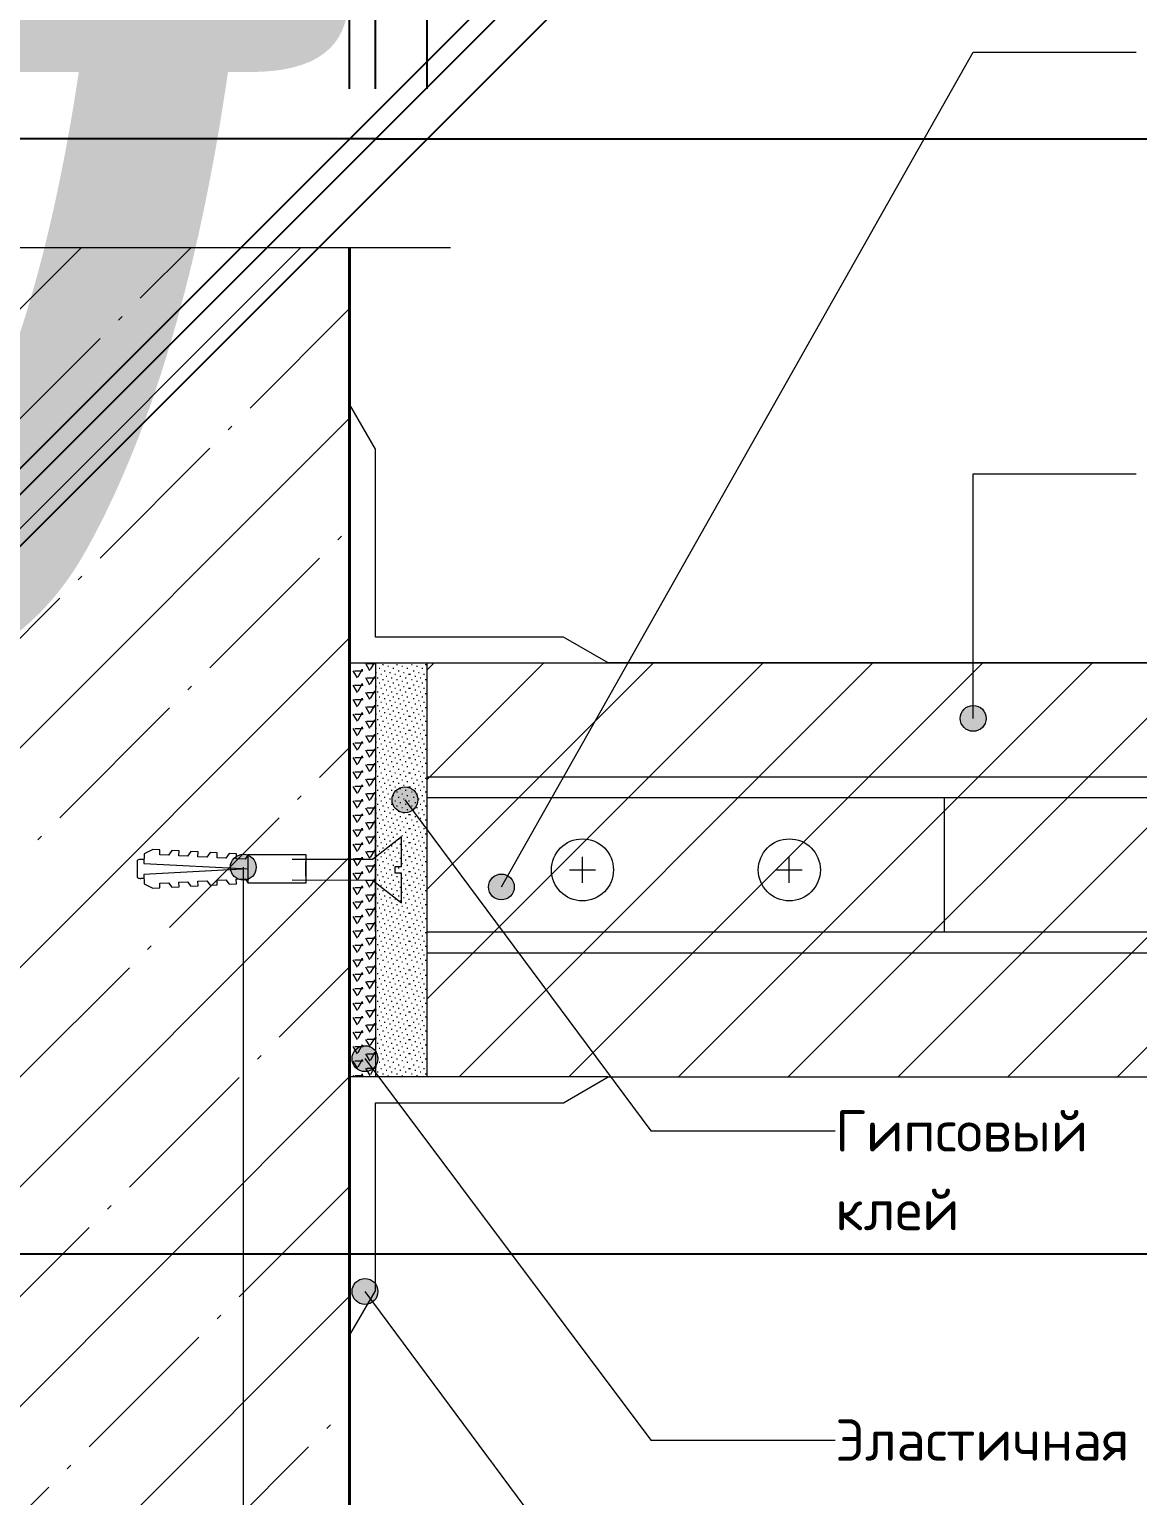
# Model space of a CAD drawing. Header units: millimetres. Extents: x -68946 to 288321, y -402657 to 324925.
# Drawn here: x 277982.4 to 278196.7, y 266052.4 to 266335.9 of the extents above; entities that cross this region are included whole.
import ezdxf

# ---------------------------------------------------------------- set-up
doc = ezdxf.new("R2010")
doc.units = ezdxf.units.MM
doc.layers.get('Defpoints').update_dxf_attribs({"color": 250})
for name, color, linetype, lineweight in [('A-____-____-DIMS', 250, 'Continuous', 9), ('A-DETL-____-OTLN', 250, 'Continuous', 5), ('A-DETL-GENF-OTLN', 250, 'Continuous', 5), ('G-____-____-TEXT', 250, 'Continuous', 9), ('G-XREF-____-OTLN', 250, 'Continuous', 9)]:
    doc.layers.add(name, color=color, linetype=linetype, lineweight=lineweight)
doc.styles.add('ISOCPEUR_5', font='isocpeur.ttf', dxfattribs={"height": 8})
doc.styles.get("Standard").update_dxf_attribs({"font": 'ГОСТ тип А.ttf'})
doc.dimstyles.new('А3', dxfattribs={"dimtxt": 333, "dimasz": 222, "dimexe": 222, "dimexo": 111, "dimgap": 111, "dimtad": 1, "dimtoh": 1, "dimdec": 0, "dimrnd": 0.0015, "dimzin": 0, "dimdsep": 46, "dimtxsty": 'Standard', "dimblk": 'OBLIQUE', "dimcen": 0, "dimclrd": 7, "dimclre": 7, "dimclrt": 7, "dimadec": 0, "dimazin": 0, "dimtfac": 1, "dimtdec": 0, "dimtofl": 0, "dimtmove": 0, "dimatfit": 3, "dimfxl": 1, "dimtolj": 1, "dimtzin": 0, "dimarcsym": 0})

# ---------------------------------------------------------------- blocks, each defined once
blk = doc.blocks.new('DET_L_Линия разрыва - М5-25041687-АР2_Узлы крепления ПГП')
at = {"layer": 'A-DETL-GENF-OTLN', "lineweight": 9}
for p, q in [((111.42, 15), (103.92, 0)), ((126.42, -15), (111.42, 15)), ((103.92, 0), (0, 0)), ((133.92, 0), (126.42, -15)), ((237.85, 0), (133.92, 0))]:
    blk.add_line(p, q, dxfattribs=at)
blk = doc.blocks.new('анкер металлический обозначение - анкер1_dwg-25062676-АР2_Узлы крепления ПГП')
at = {"layer": 'G-XREF-____-OTLN'}
for p, q in [((417559.14, 40453.36), (417559.14, 40454.06)), ((417559.31, 40454.67), (417562.66, 40454.67)), ((417562.84, 40453.36), (417562.84, 40454.06)), ((417559.59, 40422.17), (417562.41, 40422.17))]:
    blk.add_line(p, q, dxfattribs=at)
at = {"layer": 'G-XREF-____-OTLN', "flags": 128}
for points in [[(417563.76, 40433.26), (417563.76, 40422.17), (417558.21, 40422.17), (417558.21, 40433.26), (417563.76, 40433.26), (417562.87, 40433.9), (417562.96, 40435.61), (417563.88, 40435.56), (417563.96, 40436.95), (417563.06, 40437.6), (417563.15, 40439.31), (417564.08, 40439.26), (417564.15, 40440.65), (417563.26, 40441.29), (417563.35, 40443), (417564.27, 40442.95), (417564.34, 40444.34), (417563.45, 40444.99), (417563.54, 40446.7), (417564.46, 40446.65), (417564.54, 40448.04), (417563.64, 40448.68), (417563.73, 40450.39), (417564.66, 40450.34), (417564.73, 40451.73), (417563.89, 40453.38), (417562.04, 40453.48), (417560.99, 40433.26), (417559.93, 40453.48), (417558.08, 40453.38), (417557.24, 40451.73), (417557.32, 40450.34), (417558.24, 40450.39)], [(417558.24, 40450.39), (417558.33, 40448.68), (417557.44, 40448.04), (417557.51, 40446.65), (417558.43, 40446.7), (417558.52, 40444.99)], [(417558.52, 40444.99), (417557.63, 40444.34), (417557.7, 40442.95), (417558.63, 40443), (417558.72, 40441.29), (417557.82, 40440.65), (417557.9, 40439.26), (417558.82, 40439.31), (417558.91, 40437.6), (417558.02, 40436.95), (417558.09, 40435.56), (417559.01, 40435.61), (417559.1, 40433.9), (417558.21, 40433.26)], [(417558.88, 40424.75), (417558.85, 40409.28), (417554.41, 40403.67), (417560.18, 40403.67), (417560.18, 40404.89), (417561.43, 40404.89), (417561.43, 40403.67), (417567.19, 40403.67), (417562.79, 40409.28), (417562.82, 40424.75)]]:
    blk.add_lwpolyline(points, dxfattribs=at)
at = {"layer": 'G-XREF-____-OTLN'}
for centre, start, end in [((417560.29, 40454.06), 148.1411, 180), ((417561.68, 40454.06), 0, 31.8589)]:
    blk.add_arc(centre, 1.16, start, end, dxfattribs=at)
blk = doc.blocks.new('анкер металлический обозначение - Тип 1-14478026-АР2_Узлы крепления ПГП')
blk.add_blockref('анкер металлический обозначение - анкер1_dwg-25062676-АР2_Узлы крепления ПГП', (-417558.21, -40403.67))
blk = doc.blocks.new('_Oblique')
at = {"color": 0, "linetype": 'ByBlock', "lineweight": -2}
blk.add_line((-0.5, -0.5), (0.5, 0.5), dxfattribs=at)
blk = doc.blocks.new('DIMBLOCK440-АР2_Узлы крепления ПГП')
at = {"layer": 'A-____-____-DIMS', "color": 7, "lineweight": -2, "transparency": 16777216}
for p, q in [((278489.16, 266880.19), (278489.16, 267102.19)), ((278074.58, 266880.19), (278711.16, 266880.19)), ((278074.58, 266870.19), (278711.16, 266870.19)), ((278489.16, 266870.19), (278489.16, 266426.19)), ((278489.16, 266426.19), (278267.16, 266426.19))]:
    blk.add_line(p, q, dxfattribs=at)
at = {"layer": 'Defpoints', "color": 0, "transparency": 16777216}
for p in [(277963.58, 266880.19), (277963.58, 266870.19), (278489.16, 266870.19)]:
    blk.add_point(p, dxfattribs=at)
at = {"layer": 'A-____-____-DIMS', "color": 7, "lineweight": -2, "transparency": 16777216, "xscale": 222, "yscale": 222, "zscale": 222}
for p, rotation in [((278489.16, 266880.19), 270), ((278489.16, 266870.19), 90)]:
    blk.add_blockref('_Oblique', p, dxfattribs=dict(at, rotation=rotation))
at = {"layer": 'A-____-____-DIMS', "color": 7, "transparency": 16777216, "insert": (277712.16, 266259.69), "char_height": 333, "width": 0.0528, "attachment_point": 1, "rotation": 90, "line_spacing_factor": 1.022761}
blk.add_mtext('\\A1;10', dxfattribs=at)
blk = doc.blocks.new('DIMBLOCK443-АР2_Узлы крепления ПГП')
at = {"layer": 'A-____-____-DIMS', "color": 7, "lineweight": -2, "transparency": 16777216}
for p, q in [((277206.22, 266408.74), (277206.22, 266570.71)), ((277286.22, 266437.79), (277286.22, 266570.71)), ((277206.22, 266348.71), (276984.22, 266348.71)), ((277286.22, 266348.71), (278951.22, 266348.71))]:
    blk.add_line(p, q, dxfattribs=at)
at = {"layer": 'Defpoints', "color": 0, "transparency": 16777216}
for p in [(277286.22, 266348.71), (277286.22, 266326.79), (277206.22, 266297.74)]:
    blk.add_point(p, dxfattribs=at)
at = {"layer": 'A-____-____-DIMS', "color": 7, "lineweight": -2, "transparency": 16777216, "xscale": 222, "yscale": 222, "zscale": 222}
blk.add_blockref('_Oblique', (277206.22, 266348.71), dxfattribs=at)
at = {"layer": 'A-____-____-DIMS', "color": 7, "lineweight": -2, "transparency": 16777216, "xscale": 222, "yscale": 222, "zscale": 222, "rotation": 180}
blk.add_blockref('_Oblique', (277286.22, 266348.71), dxfattribs=at)
at = {"layer": 'A-____-____-DIMS', "color": 7, "transparency": 16777216, "insert": (278340.72, 266626.21), "char_height": 333, "width": 0.1409, "attachment_point": 5}
blk.add_mtext('\\A1;t=100', dxfattribs=at)
blk = doc.blocks.new('DIMBLOCK451-АР2_Узлы крепления ПГП')
at = {"layer": 'A-____-____-DIMS', "color": 7, "lineweight": -2, "transparency": 16777216}
for p, q in [((276499.13, 266099.92), (276499.13, 265877.16)), ((276499.13, 266099.16), (276277.13, 266099.16)), ((276579.13, 266099.16), (278244.13, 266099.16)), ((276579.13, 266082.79), (276579.13, 265877.16))]:
    blk.add_line(p, q, dxfattribs=at)
at = {"layer": 'Defpoints', "color": 0, "transparency": 16777216}
for p in [(276499.13, 266210.92), (276579.13, 266193.79), (276579.13, 266099.16)]:
    blk.add_point(p, dxfattribs=at)
at = {"layer": 'A-____-____-DIMS', "color": 7, "lineweight": -2, "transparency": 16777216, "xscale": 222, "yscale": 222, "zscale": 222}
blk.add_blockref('_Oblique', (276499.13, 266099.16), dxfattribs=at)
at = {"layer": 'A-____-____-DIMS', "color": 7, "lineweight": -2, "transparency": 16777216, "xscale": 222, "yscale": 222, "zscale": 222, "rotation": 180}
blk.add_blockref('_Oblique', (276579.13, 266099.16), dxfattribs=at)
at = {"layer": 'A-____-____-DIMS', "color": 7, "transparency": 16777216, "insert": (277633.63, 266376.66), "char_height": 333, "width": 0.1409, "attachment_point": 5}
blk.add_mtext('\\A1;t=100', dxfattribs=at)
blk = doc.blocks.new('DIMBLOCK453-АР2_Узлы крепления ПГП')
at = {"layer": 'A-____-____-DIMS', "color": 7, "lineweight": -2, "transparency": 16777216}
for p, q in [((277061.89, 266227.67), (277061.89, 266671.67)), ((277061.89, 266671.67), (280935.79, 266671.67)), ((276994.27, 266227.67), (276839.89, 266227.67)), ((276994.27, 266122.67), (276839.89, 266122.67)), ((277061.89, 266122.67), (277061.89, 265900.67))]:
    blk.add_line(p, q, dxfattribs=at)
at = {"layer": 'Defpoints', "color": 0, "transparency": 16777216}
for p in [(277061.89, 266227.67), (277105.27, 266227.67), (277105.27, 266122.67)]:
    blk.add_point(p, dxfattribs=at)
at = {"layer": 'A-____-____-DIMS', "color": 7, "lineweight": -2, "transparency": 16777216, "xscale": 222, "yscale": 222, "zscale": 222}
for p, rotation in [((277061.89, 266227.67), 270), ((277061.89, 266122.67), 90)]:
    blk.add_blockref('_Oblique', p, dxfattribs=dict(at, rotation=rotation))
at = {"layer": 'A-____-____-DIMS', "color": 7, "transparency": 16777216, "insert": (279054.34, 266999.12), "char_height": 333, "width": 0.4966, "attachment_point": 5}
blk.add_mtext('\\A1;Конструкция пола', dxfattribs=at)
blk = doc.blocks.new('DIMBLOCK454-АР2_Узлы крепления ПГП')
at = {"layer": 'A-____-____-DIMS', "color": 7, "lineweight": -2, "transparency": 16777216}
for p, q in [((278044.33, 266324.38), (278044.33, 266536.67)), ((278049.33, 266324.38), (278049.33, 266536.67)), ((278044.33, 266314.67), (277211.83, 266314.67)), ((278049.33, 266314.67), (278271.33, 266314.67))]:
    blk.add_line(p, q, dxfattribs=at)
at = {"layer": 'Defpoints', "color": 0, "transparency": 16777216}
for p in [(278049.33, 266314.67), (278044.33, 266213.38), (278049.33, 266213.38)]:
    blk.add_point(p, dxfattribs=at)
at = {"layer": 'A-____-____-DIMS', "color": 7, "lineweight": -2, "transparency": 16777216, "xscale": 222, "yscale": 222, "zscale": 222}
blk.add_blockref('_Oblique', (278044.33, 266314.67), dxfattribs=at)
at = {"layer": 'A-____-____-DIMS', "color": 7, "lineweight": -2, "transparency": 16777216, "xscale": 222, "yscale": 222, "zscale": 222, "rotation": 180}
blk.add_blockref('_Oblique', (278049.33, 266314.67), dxfattribs=at)
at = {"layer": 'A-____-____-DIMS', "color": 7, "transparency": 16777216, "insert": (277322.83, 266869.67), "char_height": 333, "width": 0.031, "attachment_point": 1, "line_spacing_factor": 1.022761}
blk.add_mtext('\\A1;5', dxfattribs=at)
blk = doc.blocks.new('DIMBLOCK455-АР2_Узлы крепления ПГП')
at = {"layer": 'A-____-____-DIMS', "color": 7, "lineweight": -2, "transparency": 16777216}
for p, q in [((278049.33, 266324.38), (278049.33, 266536.67)), ((278059.33, 266324.38), (278059.33, 266536.67)), ((278049.33, 266314.67), (277827.33, 266314.67)), ((278059.33, 266314.67), (279757.63, 266314.67))]:
    blk.add_line(p, q, dxfattribs=at)
at = {"layer": 'Defpoints', "color": 0, "transparency": 16777216}
for p in [(278059.33, 266314.67), (278049.33, 266213.38), (278059.33, 266213.38)]:
    blk.add_point(p, dxfattribs=at)
at = {"layer": 'A-____-____-DIMS', "color": 7, "lineweight": -2, "transparency": 16777216, "xscale": 222, "yscale": 222, "zscale": 222}
blk.add_blockref('_Oblique', (278049.33, 266314.67), dxfattribs=at)
at = {"layer": 'A-____-____-DIMS', "color": 7, "lineweight": -2, "transparency": 16777216, "xscale": 222, "yscale": 222, "zscale": 222, "rotation": 180}
blk.add_blockref('_Oblique', (278059.33, 266314.67), dxfattribs=at)
at = {"layer": 'A-____-____-DIMS', "color": 7, "transparency": 16777216, "insert": (278614.33, 266869.67), "char_height": 333, "width": 0.146, "attachment_point": 1, "line_spacing_factor": 1.022761}
blk.add_mtext('\\A1;10...15', dxfattribs=at)

msp = doc.modelspace()

# ---------------------------------------------------------------- hatches: boundary and pattern name
at = {"layer": 'A-DETL-GENF-OTLN', "lineweight": 9}
h = msp.add_hatch(dxfattribs=at)
h.set_pattern_fill('FP_40', color=90, style=0, pattern_type=2)
h.set_pattern_definition([(45, (274436.486, 263183.188), (-21.2132, 21.2132), [30, -5, 1, -5]), (45, (274436.486, 263204.388), (-21.2132, 21.2132), [])])
h.paths.add_polyline_path([(277951.273, 265999.2533), (277958.773, 266014.2533), (278044.3292, 266014.2533), (278044.3292, 266293.6875), (277959.88, 266293.6875), (277952.38, 266278.6875), (277937.38, 266308.6875), (277929.88, 266293.6875), (277844.3292, 266293.6875), (277844.3292, 266014.2533), (277928.773, 266014.2533), (277936.273, 266029.2533), (277943.773, 266014.2533)])
at = {"layer": 'A-DETL-GENF-OTLN'}
h = msp.add_hatch(dxfattribs=at)
h.set_pattern_fill('FP_36', color=130, style=0, pattern_type=2)
h.set_pattern_definition([(0, (274436.4856, 263183.1883), (2.419, 1.397), [1.613, -3.226]), (120, (274436.4856, 263183.1883), (-2.4193375, 1.39641545), [1.613, -3.226]), (60, (274436.4856, 263183.1883), (-0.0003375, 2.79341545), [0, -3.226, 1.613, 0])])
h.paths.add_polyline_path([(278049.3292, 266133.3753), (278049.3292, 266213.3753), (278044.3292, 266213.3753), (278044.3292, 266133.3753)])
at = {"layer": 'A-DETL-GENF-OTLN', "lineweight": 9}
h = msp.add_hatch(dxfattribs=at)
h.set_pattern_fill('FP_35', color=170, style=0, pattern_type=2)
h.set_pattern_definition([(0, (274455.008, 263259.632), (0, 19.05), [0.16764, -18.882]), (0, (274455.345, 263261.316), (0, 19.05), [0.16764, -18.882]), (0, (274454.67, 263260.643), (0, 19.05), [0.16764, -18.882]), (0, (274453.998, 263259.97), (0, 19.05), [0.16764, -18.882]), (0, (274455.008, 263262.327), (0, 19.05), [0.16764, -18.882]), (0, (274454.334, 263261.653), (0, 19.05), [0.16764, -18.882]), (0, (274453.66, 263260.98), (0, 19.05), [0.16764, -18.882]), (0, (274452.987, 263260.306), (0, 19.05), [0.16764, -18.882]), (0, (274452.314, 263259.632), (0, 19.05), [0.16764, -18.882]), (0, (274455.345, 263264.01), (0, 19.05), [0.16764, -18.882]), (0, (274454.67, 263263.337), (0, 19.05), [0.16764, -18.882]), (0, (274453.998, 263262.663), (0, 19.05), [0.16764, -18.882]), (0, (274453.324, 263261.99), (0, 19.05), [0.16764, -18.882]), (0, (274452.65, 263261.316), (0, 19.05), [0.16764, -18.882]), (0, (274451.977, 263260.643), (0, 19.05), [0.16764, -18.882]), (0, (274451.303, 263259.97), (0, 19.05), [0.16764, -18.882]), (0, (274455.008, 263265.021), (0, 19.05), [0.16764, -18.882]), (0, (274454.334, 263264.347), (0, 19.05), [0.16764, -18.882]), (0, (274453.66, 263263.674), (0, 19.05), [0.16764, -18.882]), (0, (274452.987, 263263), (0, 19.05), [0.16764, -18.882]), (0, (274452.314, 263262.327), (0, 19.05), [0.16764, -18.882]), (0, (274451.64, 263261.653), (0, 19.05), [0.16764, -18.882]), (0, (274450.967, 263260.98), (0, 19.05), [0.16764, -18.882]), (0, (274450.293, 263260.306), (0, 19.05), [0.16764, -18.882]), (0, (274449.62, 263259.632), (0, 19.05), [0.16764, -18.882]), (0, (274455.345, 263266.704), (0, 19.05), [0.16764, -18.882]), (0, (274454.67, 263266.031), (0, 19.05), [0.16764, -18.882]), (0, (274453.998, 263265.357), (0, 19.05), [0.16764, -18.882]), (0, (274453.324, 263264.684), (0, 19.05), [0.16764, -18.882]), (0, (274452.65, 263264.01), (0, 19.05), [0.16764, -18.882]), (0, (274451.977, 263263.337), (0, 19.05), [0.16764, -18.882]), (0, (274451.303, 263262.663), (0, 19.05), [0.16764, -18.882]), (0, (274450.63, 263261.99), (0, 19.05), [0.16764, -18.882]), (0, (274449.956, 263261.316), (0, 19.05), [0.16764, -18.882]), (0, (274449.283, 263260.643), (0, 19.05), [0.16764, -18.882]), (0, (274448.609, 263259.97), (0, 19.05), [0.16764, -18.882]), (0, (274455.008, 263267.715), (0, 19.05), [0.16764, -18.882]), (0, (274454.334, 263267.041), (0, 19.05), [0.16764, -18.882]), (0, (274453.66, 263266.368), (0, 19.05), [0.16764, -18.882]), (0, (274452.987, 263265.694), (0, 19.05), [0.16764, -18.882]), (0, (274452.314, 263265.021), (0, 19.05), [0.16764, -18.882]), (0, (274451.64, 263264.347), (0, 19.05), [0.16764, -18.882]), (0, (274450.967, 263263.674), (0, 19.05), [0.16764, -18.882]), (0, (274450.293, 263263), (0, 19.05), [0.16764, -18.882]), (0, (274449.62, 263262.327), (0, 19.05), [0.16764, -18.882]), (0, (274448.946, 263261.653), (0, 19.05), [0.16764, -18.882]), (0, (274448.273, 263260.98), (0, 19.05), [0.16764, -18.882]), (0, (274447.599, 263260.306), (0, 19.05), [0.16764, -18.882]), (0, (274446.926, 263259.632), (0, 19.05), [0.16764, -18.882]), (0, (274455.345, 263269.398), (0, 19.05), [0.16764, -18.882]), (0, (274454.67, 263268.725), (0, 19.05), [0.16764, -18.882]), (0, (274453.998, 263268.051), (0, 19.05), [0.16764, -18.882]), (0, (274453.324, 263267.378), (0, 19.05), [0.16764, -18.882]), (0, (274452.65, 263266.704), (0, 19.05), [0.16764, -18.882]), (0, (274451.977, 263266.031), (0, 19.05), [0.16764, -18.882]), (0, (274451.303, 263265.357), (0, 19.05), [0.16764, -18.882]), (0, (274450.63, 263264.684), (0, 19.05), [0.16764, -18.882]), (0, (274449.956, 263264.01), (0, 19.05), [0.16764, -18.882]), (0, (274449.283, 263263.337), (0, 19.05), [0.16764, -18.882]), (0, (274448.609, 263262.663), (0, 19.05), [0.16764, -18.882]), (0, (274447.936, 263261.99), (0, 19.05), [0.16764, -18.882]), (0, (274447.262, 263261.316), (0, 19.05), [0.16764, -18.882]), (0, (274446.589, 263260.643), (0, 19.05), [0.16764, -18.882]), (0, (274445.915, 263259.97), (0, 19.05), [0.16764, -18.882]), (0, (274455.008, 263270.41), (0, 19.05), [0.16764, -18.882]), (0, (274454.334, 263269.735), (0, 19.05), [0.16764, -18.882]), (0, (274453.66, 263269.062), (0, 19.05), [0.16764, -18.882]), (0, (274452.987, 263268.388), (0, 19.05), [0.16764, -18.882]), (0, (274452.314, 263267.715), (0, 19.05), [0.16764, -18.882]), (0, (274451.64, 263267.041), (0, 19.05), [0.16764, -18.882]), (0, (274450.967, 263266.368), (0, 19.05), [0.16764, -18.882]), (0, (274450.293, 263265.694), (0, 19.05), [0.16764, -18.882]), (0, (274449.62, 263265.021), (0, 19.05), [0.16764, -18.882]), (0, (274448.946, 263264.347), (0, 19.05), [0.16764, -18.882]), (0, (274448.273, 263263.674), (0, 19.05), [0.16764, -18.882]), (0, (274447.599, 263263), (0, 19.05), [0.16764, -18.882]), (0, (274446.926, 263262.327), (0, 19.05), [0.16764, -18.882]), (0, (274446.252, 263261.653), (0, 19.05), [0.16764, -18.882]), (0, (274445.579, 263260.98), (0, 19.05), [0.16764, -18.882]), (0, (274444.905, 263260.306), (0, 19.05), [0.16764, -18.882]), (0, (274444.23, 263259.632), (0, 19.05), [0.16764, -18.882]), (0, (274455.345, 263272.093), (0, 19.05), [0.16764, -18.882]), (0, (274454.67, 263271.42), (0, 19.05), [0.16764, -18.882]), (0, (274453.998, 263270.745), (0, 19.05), [0.16764, -18.882]), (0, (274453.324, 263270.072), (0, 19.05), [0.16764, -18.882]), (0, (274452.65, 263269.398), (0, 19.05), [0.16764, -18.882]), (0, (274451.977, 263268.725), (0, 19.05), [0.16764, -18.882]), (0, (274451.303, 263268.051), (0, 19.05), [0.16764, -18.882]), (0, (274450.63, 263267.378), (0, 19.05), [0.16764, -18.882]), (0, (274449.956, 263266.704), (0, 19.05), [0.16764, -18.882]), (0, (274449.283, 263266.031), (0, 19.05), [0.16764, -18.882]), (0, (274448.609, 263265.357), (0, 19.05), [0.16764, -18.882]), (0, (274447.936, 263264.684), (0, 19.05), [0.16764, -18.882]), (0, (274447.262, 263264.01), (0, 19.05), [0.16764, -18.882]), (0, (274446.589, 263263.337), (0, 19.05), [0.16764, -18.882]), (0, (274445.915, 263262.663), (0, 19.05), [0.16764, -18.882]), (0, (274445.242, 263261.99), (0, 19.05), [0.16764, -18.882]), (0, (274444.568, 263261.316), (0, 19.05), [0.16764, -18.882]), (0, (274443.895, 263260.643), (0, 19.05), [0.16764, -18.882]), (0, (274443.22, 263259.97), (0, 19.05), [0.16764, -18.882]), (0, (274455.008, 263273.103), (0, 19.05), [0.16764, -18.882]), (0, (274454.334, 263272.43), (0, 19.05), [0.16764, -18.882]), (0, (274453.66, 263271.756), (0, 19.05), [0.16764, -18.882]), (0, (274452.987, 263271.082), (0, 19.05), [0.16764, -18.882]), (0, (274452.314, 263270.41), (0, 19.05), [0.16764, -18.882]), (0, (274451.64, 263269.735), (0, 19.05), [0.16764, -18.882]), (0, (274450.967, 263269.062), (0, 19.05), [0.16764, -18.882]), (0, (274450.293, 263268.388), (0, 19.05), [0.16764, -18.882]), (0, (274449.62, 263267.715), (0, 19.05), [0.16764, -18.882]), (0, (274448.946, 263267.041), (0, 19.05), [0.16764, -18.882]), (0, (274448.273, 263266.368), (0, 19.05), [0.16764, -18.882]), (0, (274447.599, 263265.694), (0, 19.05), [0.16764, -18.882]), (0, (274446.926, 263265.021), (0, 19.05), [0.16764, -18.882]), (0, (274446.252, 263264.347), (0, 19.05), [0.16764, -18.882]), (0, (274445.579, 263263.674), (0, 19.05), [0.16764, -18.882]), (0, (274444.905, 263263), (0, 19.05), [0.16764, -18.882]), (0, (274444.23, 263262.327), (0, 19.05), [0.16764, -18.882]), (0, (274443.558, 263261.653), (0, 19.05), [0.16764, -18.882]), (0, (274442.884, 263260.98), (0, 19.05), [0.16764, -18.882]), (0, (274442.21, 263260.306), (0, 19.05), [0.16764, -18.882]), (0, (274441.537, 263259.632), (0, 19.05), [0.16764, -18.882]), (0, (274455.345, 263274.787), (0, 19.05), [0.16764, -18.882]), (0, (274454.67, 263274.113), (0, 19.05), [0.16764, -18.882]), (0, (274453.998, 263273.44), (0, 19.05), [0.16764, -18.882]), (0, (274453.324, 263272.766), (0, 19.05), [0.16764, -18.882]), (0, (274452.65, 263272.093), (0, 19.05), [0.16764, -18.882]), (0, (274451.977, 263271.42), (0, 19.05), [0.16764, -18.882]), (0, (274451.303, 263270.745), (0, 19.05), [0.16764, -18.882]), (0, (274450.63, 263270.072), (0, 19.05), [0.16764, -18.882]), (0, (274449.956, 263269.398), (0, 19.05), [0.16764, -18.882]), (0, (274449.283, 263268.725), (0, 19.05), [0.16764, -18.882]), (0, (274448.609, 263268.051), (0, 19.05), [0.16764, -18.882]), (0, (274447.936, 263267.378), (0, 19.05), [0.16764, -18.882]), (0, (274447.262, 263266.704), (0, 19.05), [0.16764, -18.882]), (0, (274446.589, 263266.031), (0, 19.05), [0.16764, -18.882]), (0, (274445.915, 263265.357), (0, 19.05), [0.16764, -18.882]), (0, (274445.242, 263264.684), (0, 19.05), [0.16764, -18.882]), (0, (274444.568, 263264.01), (0, 19.05), [0.16764, -18.882]), (0, (274443.895, 263263.337), (0, 19.05), [0.16764, -18.882]), (0, (274443.22, 263262.663), (0, 19.05), [0.16764, -18.882]), (0, (274442.548, 263261.99), (0, 19.05), [0.16764, -18.882]), (0, (274441.874, 263261.316), (0, 19.05), [0.16764, -18.882]), (0, (274441.2, 263260.643), (0, 19.05), [0.16764, -18.882]), (0, (274440.527, 263259.97), (0, 19.05), [0.16764, -18.882]), (0, (274455.008, 263275.797), (0, 19.05), [0.16764, -18.882]), (0, (274454.334, 263275.123), (0, 19.05), [0.16764, -18.882]), (0, (274453.66, 263274.45), (0, 19.05), [0.16764, -18.882]), (0, (274452.987, 263273.776), (0, 19.05), [0.16764, -18.882]), (0, (274452.314, 263273.103), (0, 19.05), [0.16764, -18.882]), (0, (274451.64, 263272.43), (0, 19.05), [0.16764, -18.882]), (0, (274450.967, 263271.756), (0, 19.05), [0.16764, -18.882]), (0, (274450.293, 263271.082), (0, 19.05), [0.16764, -18.882]), (0, (274449.62, 263270.41), (0, 19.05), [0.16764, -18.882]), (0, (274448.946, 263269.735), (0, 19.05), [0.16764, -18.882]), (0, (274448.273, 263269.062), (0, 19.05), [0.16764, -18.882]), (0, (274447.599, 263268.388), (0, 19.05), [0.16764, -18.882]), (0, (274446.926, 263267.715), (0, 19.05), [0.16764, -18.882]), (0, (274446.252, 263267.041), (0, 19.05), [0.16764, -18.882]), (0, (274445.579, 263266.368), (0, 19.05), [0.16764, -18.882]), (0, (274444.905, 263265.694), (0, 19.05), [0.16764, -18.882]), (0, (274444.23, 263265.021), (0, 19.05), [0.16764, -18.882]), (0, (274443.558, 263264.347), (0, 19.05), [0.16764, -18.882]), (0, (274442.884, 263263.674), (0, 19.05), [0.16764, -18.882]), (0, (274442.21, 263263), (0, 19.05), [0.16764, -18.882]), (0, (274441.537, 263262.327), (0, 19.05), [0.16764, -18.882]), (0, (274440.864, 263261.653), (0, 19.05), [0.16764, -18.882]), (0, (274440.19, 263260.98), (0, 19.05), [0.16764, -18.882]), (0, (274439.517, 263260.306), (0, 19.05), [0.16764, -18.882]), (0, (274438.843, 263259.632), (0, 19.05), [0.16764, -18.882]), (0, (274437.16, 263278.154), (0, 19.05), [0.16764, -18.882]), (0, (274436.486, 263277.481), (0, 19.05), [0.16764, -18.882]), (0, (274438.17, 263277.817), (0, 19.05), [0.16764, -18.882]), (0, (274437.496, 263277.144), (0, 19.05), [0.16764, -18.882]), (0, (274436.822, 263276.47), (0, 19.05), [0.16764, -18.882]), (0, (274439.854, 263278.154), (0, 19.05), [0.16764, -18.882]), (0, (274439.18, 263277.481), (0, 19.05), [0.16764, -18.882]), (0, (274438.507, 263276.807), (0, 19.05), [0.16764, -18.882]), (0, (274437.833, 263276.134), (0, 19.05), [0.16764, -18.882]), (0, (274437.16, 263275.46), (0, 19.05), [0.16764, -18.882]), (0, (274436.486, 263274.787), (0, 19.05), [0.16764, -18.882]), (0, (274440.864, 263277.817), (0, 19.05), [0.16764, -18.882]), (0, (274440.19, 263277.144), (0, 19.05), [0.16764, -18.882]), (0, (274439.517, 263276.47), (0, 19.05), [0.16764, -18.882]), (0, (274438.843, 263275.797), (0, 19.05), [0.16764, -18.882]), (0, (274438.17, 263275.123), (0, 19.05), [0.16764, -18.882]), (0, (274437.496, 263274.45), (0, 19.05), [0.16764, -18.882]), (0, (274436.822, 263273.776), (0, 19.05), [0.16764, -18.882]), (0, (274442.548, 263278.154), (0, 19.05), [0.16764, -18.882]), (0, (274441.874, 263277.481), (0, 19.05), [0.16764, -18.882]), (0, (274441.2, 263276.807), (0, 19.05), [0.16764, -18.882]), (0, (274440.527, 263276.134), (0, 19.05), [0.16764, -18.882]), (0, (274439.854, 263275.46), (0, 19.05), [0.16764, -18.882]), (0, (274439.18, 263274.787), (0, 19.05), [0.16764, -18.882]), (0, (274438.507, 263274.113), (0, 19.05), [0.16764, -18.882]), (0, (274437.833, 263273.44), (0, 19.05), [0.16764, -18.882]), (0, (274437.16, 263272.766), (0, 19.05), [0.16764, -18.882]), (0, (274443.558, 263277.817), (0, 19.05), [0.16764, -18.882]), (0, (274442.884, 263277.144), (0, 19.05), [0.16764, -18.882]), (0, (274442.21, 263276.47), (0, 19.05), [0.16764, -18.882]), (0, (274441.537, 263275.797), (0, 19.05), [0.16764, -18.882]), (0, (274440.864, 263275.123), (0, 19.05), [0.16764, -18.882]), (0, (274440.19, 263274.45), (0, 19.05), [0.16764, -18.882]), (0, (274439.517, 263273.776), (0, 19.05), [0.16764, -18.882]), (0, (274438.843, 263273.103), (0, 19.05), [0.16764, -18.882]), (0, (274438.17, 263272.43), (0, 19.05), [0.16764, -18.882]), (0, (274437.496, 263271.756), (0, 19.05), [0.16764, -18.882]), (0, (274436.822, 263271.082), (0, 19.05), [0.16764, -18.882]), (0, (274445.242, 263278.154), (0, 19.05), [0.16764, -18.882]), (0, (274444.568, 263277.481), (0, 19.05), [0.16764, -18.882]), (0, (274443.895, 263276.807), (0, 19.05), [0.16764, -18.882]), (0, (274443.22, 263276.134), (0, 19.05), [0.16764, -18.882]), (0, (274442.548, 263275.46), (0, 19.05), [0.16764, -18.882]), (0, (274441.874, 263274.787), (0, 19.05), [0.16764, -18.882]), (0, (274441.2, 263274.113), (0, 19.05), [0.16764, -18.882]), (0, (274440.527, 263273.44), (0, 19.05), [0.16764, -18.882]), (0, (274439.854, 263272.766), (0, 19.05), [0.16764, -18.882]), (0, (274439.18, 263272.093), (0, 19.05), [0.16764, -18.882]), (0, (274438.507, 263271.42), (0, 19.05), [0.16764, -18.882]), (0, (274437.833, 263270.745), (0, 19.05), [0.16764, -18.882]), (0, (274437.16, 263270.072), (0, 19.05), [0.16764, -18.882]), (0, (274436.486, 263269.398), (0, 19.05), [0.16764, -18.882]), (0, (274446.252, 263277.817), (0, 19.05), [0.16764, -18.882]), (0, (274445.579, 263277.144), (0, 19.05), [0.16764, -18.882]), (0, (274444.905, 263276.47), (0, 19.05), [0.16764, -18.882]), (0, (274444.23, 263275.797), (0, 19.05), [0.16764, -18.882]), (0, (274443.558, 263275.123), (0, 19.05), [0.16764, -18.882]), (0, (274442.884, 263274.45), (0, 19.05), [0.16764, -18.882]), (0, (274442.21, 263273.776), (0, 19.05), [0.16764, -18.882]), (0, (274441.537, 263273.103), (0, 19.05), [0.16764, -18.882]), (0, (274440.864, 263272.43), (0, 19.05), [0.16764, -18.882]), (0, (274440.19, 263271.756), (0, 19.05), [0.16764, -18.882]), (0, (274439.517, 263271.082), (0, 19.05), [0.16764, -18.882]), (0, (274438.843, 263270.41), (0, 19.05), [0.16764, -18.882]), (0, (274438.17, 263269.735), (0, 19.05), [0.16764, -18.882]), (0, (274437.496, 263269.062), (0, 19.05), [0.16764, -18.882]), (0, (274436.822, 263268.388), (0, 19.05), [0.16764, -18.882]), (0, (274447.936, 263278.154), (0, 19.05), [0.16764, -18.882]), (0, (274447.262, 263277.481), (0, 19.05), [0.16764, -18.882]), (0, (274446.589, 263276.807), (0, 19.05), [0.16764, -18.882]), (0, (274445.915, 263276.134), (0, 19.05), [0.16764, -18.882]), (0, (274445.242, 263275.46), (0, 19.05), [0.16764, -18.882]), (0, (274444.568, 263274.787), (0, 19.05), [0.16764, -18.882]), (0, (274443.895, 263274.113), (0, 19.05), [0.16764, -18.882]), (0, (274443.22, 263273.44), (0, 19.05), [0.16764, -18.882]), (0, (274442.548, 263272.766), (0, 19.05), [0.16764, -18.882]), (0, (274441.874, 263272.093), (0, 19.05), [0.16764, -18.882]), (0, (274441.2, 263271.42), (0, 19.05), [0.16764, -18.882]), (0, (274440.527, 263270.745), (0, 19.05), [0.16764, -18.882]), (0, (274439.854, 263270.072), (0, 19.05), [0.16764, -18.882]), (0, (274439.18, 263269.398), (0, 19.05), [0.16764, -18.882]), (0, (274438.507, 263268.725), (0, 19.05), [0.16764, -18.882]), (0, (274437.833, 263268.051), (0, 19.05), [0.16764, -18.882]), (0, (274437.16, 263267.378), (0, 19.05), [0.16764, -18.882]), (0, (274436.486, 263266.704), (0, 19.05), [0.16764, -18.882]), (0, (274448.946, 263277.817), (0, 19.05), [0.16764, -18.882]), (0, (274448.273, 263277.144), (0, 19.05), [0.16764, -18.882]), (0, (274447.599, 263276.47), (0, 19.05), [0.16764, -18.882]), (0, (274446.926, 263275.797), (0, 19.05), [0.16764, -18.882]), (0, (274446.252, 263275.123), (0, 19.05), [0.16764, -18.882]), (0, (274445.579, 263274.45), (0, 19.05), [0.16764, -18.882]), (0, (274444.905, 263273.776), (0, 19.05), [0.16764, -18.882]), (0, (274444.23, 263273.103), (0, 19.05), [0.16764, -18.882]), (0, (274443.558, 263272.43), (0, 19.05), [0.16764, -18.882]), (0, (274442.884, 263271.756), (0, 19.05), [0.16764, -18.882]), (0, (274442.21, 263271.082), (0, 19.05), [0.16764, -18.882]), (0, (274441.537, 263270.41), (0, 19.05), [0.16764, -18.882]), (0, (274440.864, 263269.735), (0, 19.05), [0.16764, -18.882]), (0, (274440.19, 263269.062), (0, 19.05), [0.16764, -18.882]), (0, (274439.517, 263268.388), (0, 19.05), [0.16764, -18.882]), (0, (274438.843, 263267.715), (0, 19.05), [0.16764, -18.882]), (0, (274438.17, 263267.041), (0, 19.05), [0.16764, -18.882]), (0, (274437.496, 263266.368), (0, 19.05), [0.16764, -18.882]), (0, (274436.822, 263265.694), (0, 19.05), [0.16764, -18.882]), (0, (274450.63, 263278.154), (0, 19.05), [0.16764, -18.882]), (0, (274449.956, 263277.481), (0, 19.05), [0.16764, -18.882]), (0, (274449.283, 263276.807), (0, 19.05), [0.16764, -18.882]), (0, (274448.609, 263276.134), (0, 19.05), [0.16764, -18.882]), (0, (274447.936, 263275.46), (0, 19.05), [0.16764, -18.882]), (0, (274447.262, 263274.787), (0, 19.05), [0.16764, -18.882]), (0, (274446.589, 263274.113), (0, 19.05), [0.16764, -18.882]), (0, (274445.915, 263273.44), (0, 19.05), [0.16764, -18.882]), (0, (274445.242, 263272.766), (0, 19.05), [0.16764, -18.882]), (0, (274444.568, 263272.093), (0, 19.05), [0.16764, -18.882]), (0, (274443.895, 263271.42), (0, 19.05), [0.16764, -18.882]), (0, (274443.22, 263270.745), (0, 19.05), [0.16764, -18.882]), (0, (274442.548, 263270.072), (0, 19.05), [0.16764, -18.882]), (0, (274441.874, 263269.398), (0, 19.05), [0.16764, -18.882]), (0, (274441.2, 263268.725), (0, 19.05), [0.16764, -18.882]), (0, (274440.527, 263268.051), (0, 19.05), [0.16764, -18.882]), (0, (274439.854, 263267.378), (0, 19.05), [0.16764, -18.882]), (0, (274439.18, 263266.704), (0, 19.05), [0.16764, -18.882]), (0, (274438.507, 263266.031), (0, 19.05), [0.16764, -18.882]), (0, (274437.833, 263265.357), (0, 19.05), [0.16764, -18.882]), (0, (274437.16, 263264.684), (0, 19.05), [0.16764, -18.882]), (0, (274436.486, 263264.01), (0, 19.05), [0.16764, -18.882]), (0, (274451.64, 263277.817), (0, 19.05), [0.16764, -18.882]), (0, (274450.967, 263277.144), (0, 19.05), [0.16764, -18.882]), (0, (274450.293, 263276.47), (0, 19.05), [0.16764, -18.882]), (0, (274449.62, 263275.797), (0, 19.05), [0.16764, -18.882]), (0, (274448.946, 263275.123), (0, 19.05), [0.16764, -18.882]), (0, (274448.273, 263274.45), (0, 19.05), [0.16764, -18.882]), (0, (274447.599, 263273.776), (0, 19.05), [0.16764, -18.882]), (0, (274446.926, 263273.103), (0, 19.05), [0.16764, -18.882]), (0, (274446.252, 263272.43), (0, 19.05), [0.16764, -18.882]), (0, (274445.579, 263271.756), (0, 19.05), [0.16764, -18.882]), (0, (274444.905, 263271.082), (0, 19.05), [0.16764, -18.882]), (0, (274444.23, 263270.41), (0, 19.05), [0.16764, -18.882]), (0, (274443.558, 263269.735), (0, 19.05), [0.16764, -18.882]), (0, (274442.884, 263269.062), (0, 19.05), [0.16764, -18.882]), (0, (274442.21, 263268.388), (0, 19.05), [0.16764, -18.882]), (0, (274441.537, 263267.715), (0, 19.05), [0.16764, -18.882]), (0, (274440.864, 263267.041), (0, 19.05), [0.16764, -18.882]), (0, (274440.19, 263266.368), (0, 19.05), [0.16764, -18.882]), (0, (274439.517, 263265.694), (0, 19.05), [0.16764, -18.882]), (0, (274438.843, 263265.021), (0, 19.05), [0.16764, -18.882]), (0, (274438.17, 263264.347), (0, 19.05), [0.16764, -18.882]), (0, (274437.496, 263263.674), (0, 19.05), [0.16764, -18.882]), (0, (274436.822, 263263), (0, 19.05), [0.16764, -18.882]), (0, (274453.324, 263278.154), (0, 19.05), [0.16764, -18.882]), (0, (274452.65, 263277.481), (0, 19.05), [0.16764, -18.882]), (0, (274451.977, 263276.807), (0, 19.05), [0.16764, -18.882]), (0, (274451.303, 263276.134), (0, 19.05), [0.16764, -18.882]), (0, (274450.63, 263275.46), (0, 19.05), [0.16764, -18.882]), (0, (274449.956, 263274.787), (0, 19.05), [0.16764, -18.882]), (0, (274449.283, 263274.113), (0, 19.05), [0.16764, -18.882]), (0, (274448.609, 263273.44), (0, 19.05), [0.16764, -18.882]), (0, (274447.936, 263272.766), (0, 19.05), [0.16764, -18.882]), (0, (274447.262, 263272.093), (0, 19.05), [0.16764, -18.882]), (0, (274446.589, 263271.42), (0, 19.05), [0.16764, -18.882]), (0, (274445.915, 263270.745), (0, 19.05), [0.16764, -18.882]), (0, (274445.242, 263270.072), (0, 19.05), [0.16764, -18.882]), (0, (274444.568, 263269.398), (0, 19.05), [0.16764, -18.882]), (0, (274443.895, 263268.725), (0, 19.05), [0.16764, -18.882]), (0, (274443.22, 263268.051), (0, 19.05), [0.16764, -18.882]), (0, (274442.548, 263267.378), (0, 19.05), [0.16764, -18.882]), (0, (274441.874, 263266.704), (0, 19.05), [0.16764, -18.882]), (0, (274441.2, 263266.031), (0, 19.05), [0.16764, -18.882]), (0, (274440.527, 263265.357), (0, 19.05), [0.16764, -18.882]), (0, (274439.854, 263264.684), (0, 19.05), [0.16764, -18.882]), (0, (274439.18, 263264.01), (0, 19.05), [0.16764, -18.882]), (0, (274438.507, 263263.337), (0, 19.05), [0.16764, -18.882]), (0, (274437.833, 263262.663), (0, 19.05), [0.16764, -18.882]), (0, (274437.16, 263261.99), (0, 19.05), [0.16764, -18.882]), (0, (274436.486, 263261.316), (0, 19.05), [0.16764, -18.882]), (0, (274454.334, 263277.817), (0, 19.05), [0.16764, -18.882]), (0, (274453.66, 263277.144), (0, 19.05), [0.16764, -18.882]), (0, (274452.987, 263276.47), (0, 19.05), [0.16764, -18.882]), (0, (274452.314, 263275.797), (0, 19.05), [0.16764, -18.882]), (0, (274451.64, 263275.123), (0, 19.05), [0.16764, -18.882]), (0, (274450.967, 263274.45), (0, 19.05), [0.16764, -18.882]), (0, (274450.293, 263273.776), (0, 19.05), [0.16764, -18.882]), (0, (274449.62, 263273.103), (0, 19.05), [0.16764, -18.882]), (0, (274448.946, 263272.43), (0, 19.05), [0.16764, -18.882]), (0, (274448.273, 263271.756), (0, 19.05), [0.16764, -18.882]), (0, (274447.599, 263271.082), (0, 19.05), [0.16764, -18.882]), (0, (274446.926, 263270.41), (0, 19.05), [0.16764, -18.882]), (0, (274446.252, 263269.735), (0, 19.05), [0.16764, -18.882]), (0, (274445.579, 263269.062), (0, 19.05), [0.16764, -18.882]), (0, (274444.905, 263268.388), (0, 19.05), [0.16764, -18.882]), (0, (274444.23, 263267.715), (0, 19.05), [0.16764, -18.882]), (0, (274443.558, 263267.041), (0, 19.05), [0.16764, -18.882]), (0, (274442.884, 263266.368), (0, 19.05), [0.16764, -18.882]), (0, (274442.21, 263265.694), (0, 19.05), [0.16764, -18.882]), (0, (274441.537, 263265.021), (0, 19.05), [0.16764, -18.882]), (0, (274440.864, 263264.347), (0, 19.05), [0.16764, -18.882]), (0, (274440.19, 263263.674), (0, 19.05), [0.16764, -18.882]), (0, (274439.517, 263263), (0, 19.05), [0.16764, -18.882]), (0, (274438.843, 263262.327), (0, 19.05), [0.16764, -18.882]), (0, (274438.17, 263261.653), (0, 19.05), [0.16764, -18.882]), (0, (274437.496, 263260.98), (0, 19.05), [0.16764, -18.882]), (0, (274436.822, 263260.306), (0, 19.05), [0.16764, -18.882]), (0, (274455.345, 263277.481), (0, 19.05), [0.16764, -18.882]), (0, (274454.67, 263276.807), (0, 19.05), [0.16764, -18.882]), (0, (274453.998, 263276.134), (0, 19.05), [0.16764, -18.882]), (0, (274453.324, 263275.46), (0, 19.05), [0.16764, -18.882]), (0, (274452.65, 263274.787), (0, 19.05), [0.16764, -18.882]), (0, (274451.977, 263274.113), (0, 19.05), [0.16764, -18.882]), (0, (274451.303, 263273.44), (0, 19.05), [0.16764, -18.882]), (0, (274450.63, 263272.766), (0, 19.05), [0.16764, -18.882]), (0, (274449.956, 263272.093), (0, 19.05), [0.16764, -18.882]), (0, (274449.283, 263271.42), (0, 19.05), [0.16764, -18.882]), (0, (274448.609, 263270.745), (0, 19.05), [0.16764, -18.882]), (0, (274447.936, 263270.072), (0, 19.05), [0.16764, -18.882]), (0, (274447.262, 263269.398), (0, 19.05), [0.16764, -18.882]), (0, (274446.589, 263268.725), (0, 19.05), [0.16764, -18.882]), (0, (274445.915, 263268.051), (0, 19.05), [0.16764, -18.882]), (0, (274445.242, 263267.378), (0, 19.05), [0.16764, -18.882]), (0, (274444.568, 263266.704), (0, 19.05), [0.16764, -18.882]), (0, (274443.895, 263266.031), (0, 19.05), [0.16764, -18.882]), (0, (274443.22, 263265.357), (0, 19.05), [0.16764, -18.882]), (0, (274442.548, 263264.684), (0, 19.05), [0.16764, -18.882]), (0, (274441.874, 263264.01), (0, 19.05), [0.16764, -18.882]), (0, (274441.2, 263263.337), (0, 19.05), [0.16764, -18.882]), (0, (274440.527, 263262.663), (0, 19.05), [0.16764, -18.882]), (0, (274439.854, 263261.99), (0, 19.05), [0.16764, -18.882]), (0, (274439.18, 263261.316), (0, 19.05), [0.16764, -18.882]), (0, (274438.507, 263260.643), (0, 19.05), [0.16764, -18.882]), (0, (274437.833, 263259.97), (0, 19.05), [0.16764, -18.882])])
h.paths.add_polyline_path([(278059.3292, 266133.3753), (278059.3292, 266213.3753), (278049.3292, 266213.3753), (278049.3292, 266133.3753)])
h = msp.add_hatch(dxfattribs=at)
h.set_pattern_fill('FP_38', color=170, style=0, pattern_type=2)
h.set_pattern_definition([(45, (274436.486, 263183.188), (-10.6066, 10.6066), [])])
h.paths.add_polyline_path([(278094.3292, 266133.3753), (278261.4106, 266133.3753), (278261.4106, 266158.9842), (278246.4106, 266166.4842), (278276.4106, 266181.4842), (278261.4106, 266188.9842), (278261.4106, 266213.3753), (278059.3292, 266213.3753), (278059.3292, 266133.3753), (278085.669, 266133.3753)])
at = {"layer": 'G-____-____-TEXT'}
h = msp.add_hatch(color=110, dxfattribs=at)
edge = h.paths.add_edge_path()
edge.add_arc((278164.8809, 266202.665), 2.5, 0, 360)
h = msp.add_hatch(color=110, dxfattribs=at)
edge = h.paths.add_edge_path()
edge.add_arc((278055.0195, 266186.9286), 2.5, 0, 360)
h = msp.add_hatch(color=110, dxfattribs=at)
edge = h.paths.add_edge_path()
edge.add_arc((278023.7725, 266173.8858), 2.5, 0, 360)
h = msp.add_hatch(color=110, dxfattribs=at)
edge = h.paths.add_edge_path()
edge.add_arc((278073.6655, 266170.0744), 2.5, 0, 360)
h = msp.add_hatch(color=110, dxfattribs=at)
edge = h.paths.add_edge_path()
edge.add_arc((278047.2934, 266136.8866), 2.5, 0, 360)
h = msp.add_hatch(color=110, dxfattribs=at)
edge = h.paths.add_edge_path()
edge.add_arc((278047.2934, 266091.8866), 2.5, 0, 360)

# ---------------------------------------------------------------- linework, layer by layer
at = {"layer": 'A-DETL-____-OTLN', "lineweight": 40}
msp.add_line((278044.3292, 266014.2533), (278044.3292, 266293.6875), dxfattribs=at)
at = {"layer": 'A-DETL-____-OTLN', "lineweight": 9}
for p, q in [((278049.3292, 266254.715), (278044.3292, 266263.3753)), ((278049.3292, 266218.3753), (278049.3292, 266254.715)), ((278085.669, 266218.3753), (278049.3292, 266218.3753)), ((278094.3292, 266213.3753), (278085.669, 266218.3753)), ((278044.3292, 266213.3753), (278094.3292, 266213.3753)), ((278049.3292, 266213.3753), (278049.3292, 266133.3753)), ((278059.3292, 266133.3753), (278059.3292, 266213.3753)), ((278261.4106, 266213.3753), (278094.3292, 266213.3753)), ((278094.3292, 266213.3753), (278261.4106, 266213.3753)), ((278059.3292, 266191.3753), (278261.4106, 266191.3753)), ((278049.3292, 266161.3753), (278049.3292, 266187.3753)), ((278059.3292, 266187.3753), (278264.6284, 266187.3753)), ((278159.3292, 266161.3753), (278159.3292, 266187.3753)), ((278086.8292, 266173.3753), (278091.8292, 266173.3753)), ((278089.3292, 266170.8753), (278089.3292, 266175.8753)), ((278126.8292, 266173.3753), (278131.8292, 266173.3753)), ((278129.3292, 266170.8753), (278129.3292, 266175.8753)), ((278059.3292, 266161.3753), (278256.6284, 266161.3753)), ((278059.3292, 266157.3753), (278261.4106, 266157.3753)), ((278094.3292, 266133.3753), (278044.3292, 266133.3753)), ((278085.669, 266128.3753), (278094.3292, 266133.3753)), ((278094.3292, 266133.3753), (278261.4106, 266133.3753)), ((278094.3292, 266133.3753), (278261.4106, 266133.3753)), ((278049.3292, 266092.0355), (278049.3292, 266128.3753)), ((278049.3292, 266128.3753), (278085.669, 266128.3753)), ((278044.3292, 266083.3753), (278049.3292, 266092.0355))]:
    msp.add_line(p, q, dxfattribs=at)
for centre in [(278089.3292, 266173.3753), (278129.3292, 266173.3753)]:
    msp.add_circle(centre, 6, dxfattribs=at)
at = {"layer": 'G-____-____-TEXT', "color": 110}
for p, q in [((278073.6655, 266170.0744), (278164.8809, 266331.4736)), ((278164.8809, 266331.4736), (278196.378, 266331.4736)), ((278164.8809, 266249.9648), (278196.378, 266249.9648)), ((278164.8809, 266202.665), (278164.8809, 266249.9648)), ((278055.0195, 266186.9286), (278102.5513, 266122.9288)), ((278023.7725, 266173.8858), (278023.7725, 265951.6212)), ((278047.2934, 266136.8866), (278102.5513, 266063.1705)), ((278102.5513, 266122.9288), (278138.2182, 266122.9288)), ((278047.2934, 266091.8866), (278102.5513, 266017.4303)), ((278102.5513, 266063.1705), (278138.2182, 266063.1705))]:
    msp.add_line(p, q, dxfattribs=at)
for centre in [(278164.8809, 266202.665), (278055.0195, 266186.9286), (278023.7725, 266173.8858), (278073.6655, 266170.0744), (278047.2934, 266136.8866), (278047.2934, 266091.8866)]:
    msp.add_circle(centre, 2.5, dxfattribs=at)

# ---------------------------------------------------------------- block references
at = {"layer": 'A-DETL-GENF-OTLN', "lineweight": 9}
for name, p, rotation in [('DET_L_Линия разрыва - М5-25041687-АР2_Узлы крепления ПГП', (278063.8026, 266293.6875), 180), ('анкер металлический обозначение - Тип 1-14478026-АР2_Узлы крепления ПГП', (278054.3292, 266170.7825), 89.99999999999977)]:
    msp.add_blockref(name, p, dxfattribs=dict(at, rotation=rotation))

# ---------------------------------------------------------------- texts
at = {"layer": 'G-____-____-TEXT', "color": 7, "char_height": 8, "attachment_point": 1, "style": 'ISOCPEUR_5'}
for s, insert, width in [('Гипсовый', (278138.2182, 266126.9288), 54.113906), ('клей', (278138.2182, 266111.7153), 27.257375), ('Эластичная', (278138.2182, 266067.1705), 70.949344)]:
    msp.add_mtext(s, dxfattribs=dict(at, insert=insert, width=width))

# ---------------------------------------------------------------- dimensions: what is measured, and where the dimension line sits
at = {"layer": 'A-____-____-DIMS'}
dim = msp.add_linear_dim(base=(277061.8911, 266227.6667), p1=(277105.2728, 266122.6667), p2=(277105.2728, 266227.6667), angle=90, text='Конструкция пола', dimstyle='А3', dxfattribs=at)
dim.commit()
dim.dimension.update_dxf_attribs({"geometry": 'DIMBLOCK453-АР2_Узлы крепления ПГП', "text_midpoint": (279054.3411, 266999.1167)})
dim = msp.add_linear_dim(base=(278489.1592, 266870.1947), p1=(277963.5801, 266880.1947), p2=(277963.5801, 266870.1947), angle=90, dimstyle='А3', dxfattribs=at)
dim.commit()
dim.dimension.update_dxf_attribs({"geometry": 'DIMBLOCK440-АР2_Узлы крепления ПГП', "text_midpoint": (277934.1592, 266426.1947), "dimtype": 160, "text_rotation": 90})
dim = msp.add_linear_dim(base=(278049.3292, 266314.6696), p1=(278044.3292, 266213.3753), p2=(278049.3292, 266213.3753), dimstyle='А3', dxfattribs=at)
dim.commit()
dim.dimension.update_dxf_attribs({"geometry": 'DIMBLOCK454-АР2_Узлы крепления ПГП', "text_midpoint": (277406.0792, 266314.6696), "dimtype": 160})
dim = msp.add_linear_dim(base=(278059.3292, 266314.6696), p1=(278049.3292, 266213.3753), p2=(278059.3292, 266213.3753), text='10...15', dimstyle='А3', dxfattribs=at)
dim.commit()
dim.dimension.update_dxf_attribs({"geometry": 'DIMBLOCK455-АР2_Узлы крепления ПГП', "text_midpoint": (279130.4792, 266314.6696), "dimtype": 160})
for base, p1, p2, picture, middle in [((277286.2186, 266348.7135), (277206.2186, 266297.7354), (277286.2186, 266326.7885), 'DIMBLOCK443-АР2_Узлы крепления ПГП', (278340.7186, 266626.2135)), ((276579.1306, 266099.1618), (276499.1306, 266210.9153), (276579.1306, 266193.787), 'DIMBLOCK451-АР2_Узлы крепления ПГП', (277633.6306, 266376.6618))]:
    dim = msp.add_linear_dim(base=base, p1=p1, p2=p2, text='t=100', dimstyle='А3', dxfattribs=at)
    dim.commit()
    dim.dimension.update_dxf_attribs({"geometry": picture, "text_midpoint": middle})

doc.saveas('drawing.dxf')
